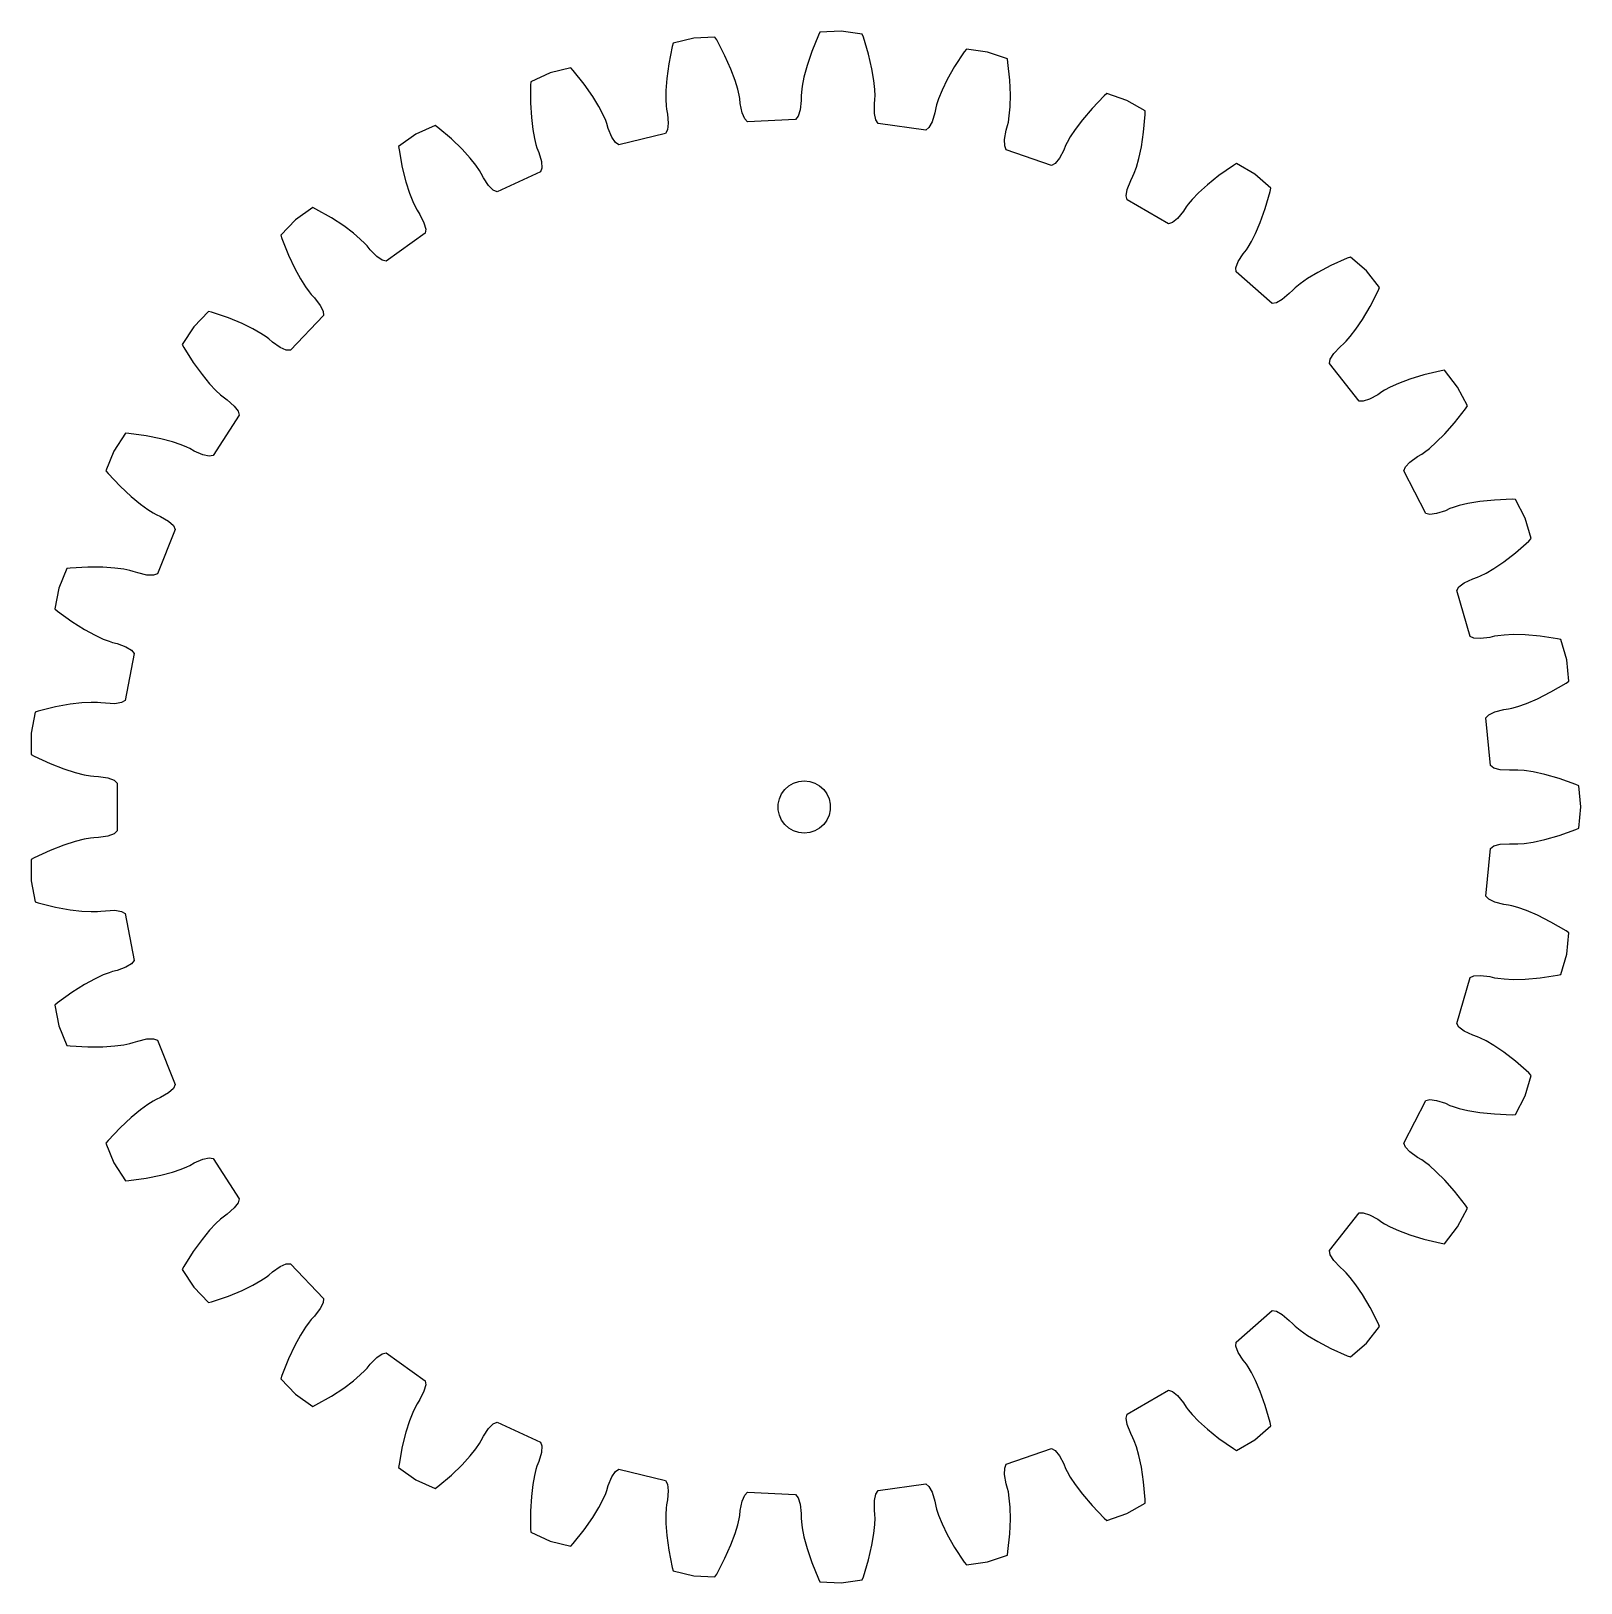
# Model space of a CAD drawing. Header units: metres. Extents: x -44.4 to 44.6, y -44.5 to 44.5.
import ezdxf

# ---------------------------------------------------------------- set-up
doc = ezdxf.new("R2010")
doc.units = ezdxf.units.M

msp = doc.modelspace()

# ---------------------------------------------------------------- linework, layer by layer
for p, q in [((-7.576, 43.633), (-7.776, 42.637)), ((-7.526, 43.823), (-7.576, 43.633)), ((-6.342, 44.11), (-7.526, 43.823)), ((-5.125, 44.168), (-6.342, 44.11)), ((-5.023, 44), (-5.125, 44.168)), ((-4.551, 43.1), (-5.023, 44)), ((0.818, 44.278), (0.434, 43.338)), ((0.904, 44.455), (0.818, 44.278)), ((2.12, 44.513), (0.904, 44.455)), ((3.326, 44.34), (2.12, 44.513)), ((3.395, 44.155), (3.326, 44.34)), ((3.688, 43.183), (3.395, 44.155)), ((-4.204, 42.323), (-4.551, 43.1)), ((0.434, 43.338), (0.162, 42.531)), ((3.882, 42.353), (3.688, 43.183)), ((9.183, 43.323), (8.627, 42.473)), ((9.301, 43.481), (9.183, 43.323)), ((10.506, 43.307), (9.301, 43.481)), ((11.657, 42.909), (10.506, 43.307)), ((11.69, 42.715), (11.657, 42.909)), ((-14.575, 42.112), (-15.683, 41.606)), ((-13.392, 42.4), (-14.575, 42.112)), ((-13.259, 42.254), (-13.392, 42.4)), ((-12.626, 41.46), (-13.259, 42.254)), ((-7.776, 42.637), (-7.89, 41.793)), ((-3.964, 41.678), (-4.204, 42.323)), ((-0.016, 41.867), (-0.118, 41.354)), ((0.162, 42.531), (-0.016, 41.867)), ((3.995, 41.676), (3.882, 42.353)), ((8.627, 42.473), (8.208, 41.731)), ((11.794, 41.704), (11.69, 42.715)), ((-15.697, 41.41), (-15.705, 40.395)), ((-15.683, 41.606), (-15.697, 41.41)), ((-12.138, 40.762), (-12.626, 41.46)), ((-7.939, 41.107), (-7.942, 40.584)), ((-7.89, 41.793), (-7.939, 41.107)), ((-3.813, 41.178), (-3.964, 41.678)), ((-3.731, 40.828), (-3.813, 41.178)), ((-0.166, 40.998), (-0.18, 40.804)), ((-0.118, 41.354), (-0.166, 40.998)), ((4.049, 41.155), (3.995, 41.676)), ((4.063, 40.796), (4.049, 41.155)), ((7.908, 41.113), (7.71, 40.629)), ((8.208, 41.731), (7.908, 41.113)), ((11.827, 40.853), (11.794, 41.704)), ((-15.705, 40.395), (-15.657, 39.544)), ((-11.78, 40.175), (-12.138, 40.762)), ((-11.537, 39.712), (-11.78, 40.175)), ((-7.942, 40.584), (-7.922, 40.226)), ((-7.922, 40.226), (-7.899, 40.032)), ((-3.699, 40.636), (-3.731, 40.828)), ((-3.67, 40.353), (-3.699, 40.636)), ((-3.564, 39.828), (-3.67, 40.353)), ((-0.182, 40.52), (-0.238, 39.987)), ((-0.18, 40.804), (-0.182, 40.52)), ((4.033, 40.319), (4.058, 40.602)), ((4.038, 39.783), (4.033, 40.319)), ((4.058, 40.602), (4.063, 40.796)), ((7.545, 40.1), (7.489, 39.822)), ((7.595, 40.289), (7.545, 40.1)), ((7.71, 40.629), (7.595, 40.289)), ((11.764, 39.645), (11.81, 40.166)), ((11.81, 40.166), (11.827, 40.853)), ((16.51, 40.072), (15.957, 39.424)), ((17.216, 40.802), (16.51, 40.072)), ((17.361, 40.935), (17.216, 40.802)), ((18.512, 40.536), (17.361, 40.935)), ((19.567, 39.927), (18.512, 40.536)), ((-15.657, 39.544), (-15.575, 38.862)), ((-11.391, 39.384), (-11.537, 39.712)), ((-11.323, 39.202), (-11.391, 39.384)), ((-11.241, 38.93), (-11.323, 39.202)), ((-7.899, 40.032), (-7.847, 39.753)), ((-7.847, 39.753), (-7.801, 39.219)), ((-7.801, 39.219), (-7.845, 38.843)), ((-3.416, 39.48), (-3.564, 39.828)), ((-3.25, 39.31), (-3.416, 39.48)), ((-0.502, 39.441), (-3.25, 39.31)), ((-0.352, 39.626), (-0.502, 39.441)), ((-0.238, 39.987), (-0.352, 39.626)), ((4.117, 39.413), (4.038, 39.783)), ((4.248, 39.215), (4.117, 39.413)), ((6.972, 38.823), (4.248, 39.215)), ((7.334, 39.309), (7.154, 38.976)), ((7.489, 39.822), (7.334, 39.309)), ((11.669, 39.1), (11.71, 39.29)), ((11.71, 39.29), (11.764, 39.645)), ((15.957, 39.424), (15.546, 38.873)), ((19.473, 38.719), (19.562, 39.731)), ((19.562, 39.731), (19.567, 39.927)), ((-22.282, 38.593), (-23.274, 37.887)), ((-21.174, 39.099), (-22.282, 38.593)), ((-21.016, 38.981), (-21.174, 39.099)), ((-20.244, 38.321), (-21.016, 38.981)), ((-19.633, 37.729), (-20.244, 38.321)), ((-15.575, 38.862), (-15.479, 38.347)), ((-15.479, 38.347), (-15.392, 37.999)), ((-11.037, 38.434), (-11.241, 38.93)), ((-10.826, 38.12), (-11.037, 38.434)), ((-7.957, 38.634), (-10.631, 37.985)), ((-7.845, 38.843), (-7.957, 38.634)), ((7.154, 38.976), (6.972, 38.823)), ((11.494, 38.3), (11.591, 38.827)), ((11.501, 37.921), (11.494, 38.3)), ((11.591, 38.827), (11.669, 39.1)), ((15.26, 38.435), (15.083, 38.123)), ((15.546, 38.873), (15.26, 38.435)), ((19.345, 37.877), (19.473, 38.719)), ((-23.274, 37.887), (-23.25, 37.691)), ((-23.25, 37.691), (-23.065, 36.692)), ((-19.17, 37.22), (-19.633, 37.729)), ((-15.392, 37.999), (-15.333, 37.814)), ((-15.333, 37.814), (-15.229, 37.549)), ((-15.229, 37.549), (-15.083, 37.034)), ((-10.631, 37.985), (-10.826, 38.12)), ((11.593, 37.702), (11.501, 37.921)), ((14.193, 36.802), (11.593, 37.702)), ((14.89, 37.685), (14.64, 37.211)), ((14.998, 37.948), (14.89, 37.685)), ((15.083, 38.123), (14.998, 37.948)), ((19.198, 37.205), (19.345, 37.877)), ((-23.065, 36.692), (-22.858, 35.867)), ((-18.844, 36.811), (-19.17, 37.22)), ((-18.638, 36.517), (-18.844, 36.811)), ((-18.537, 36.35), (-18.638, 36.517)), ((-15.054, 36.656), (-15.124, 36.43)), ((-15.083, 37.034), (-15.054, 36.656)), ((14.401, 36.918), (14.193, 36.802)), ((14.64, 37.211), (14.401, 36.918)), ((18.934, 36.364), (19.055, 36.702)), ((19.055, 36.702), (19.198, 37.205)), ((24.627, 36.807), (23.795, 36.224)), ((24.795, 36.909), (24.627, 36.807)), ((25.849, 36.3), (24.795, 36.909)), ((-22.858, 35.867), (-22.648, 35.212)), ((-18.405, 36.099), (-18.537, 36.35)), ((-18.111, 35.651), (-18.405, 36.099)), ((-17.845, 35.382), (-18.111, 35.651)), ((-15.124, 36.43), (-17.627, 35.287)), ((18.535, 35.432), (18.729, 35.932)), ((18.729, 35.932), (18.858, 36.185)), ((18.858, 36.185), (18.934, 36.364)), ((23.13, 35.692), (22.622, 35.229)), ((23.795, 36.224), (23.13, 35.692)), ((26.77, 35.503), (25.849, 36.3)), ((-22.648, 35.212), (-22.457, 34.725)), ((-22.457, 34.725), (-22.305, 34.4)), ((-17.627, 35.287), (-17.845, 35.382)), ((18.47, 35.059), (18.535, 35.432)), ((18.519, 34.827), (18.47, 35.059)), ((20.902, 33.451), (18.519, 34.827)), ((22.258, 34.853), (22.025, 34.58)), ((22.622, 35.229), (22.258, 34.853)), ((26.449, 34.334), (26.728, 35.311)), ((26.728, 35.311), (26.77, 35.503)), ((-28.191, 34.385), (-29.183, 33.679)), ((-28.014, 34.299), (-28.191, 34.385)), ((-27.13, 33.798), (-28.014, 34.299)), ((-22.305, 34.4), (-22.212, 34.229)), ((-22.212, 34.229), (-22.06, 33.989)), ((-22.06, 33.989), (-21.819, 33.51)), ((21.753, 34.186), (21.418, 33.768)), ((21.909, 34.424), (21.753, 34.186)), ((22.025, 34.58), (21.909, 34.424)), ((26.163, 33.531), (26.449, 34.334)), ((-29.183, 33.679), (-30.023, 32.797)), ((-26.418, 33.331), (-27.13, 33.798)), ((-25.868, 32.919), (-26.418, 33.331)), ((-21.819, 33.51), (-21.719, 33.145)), ((-21.719, 33.145), (-21.745, 32.909)), ((21.127, 33.525), (20.902, 33.451)), ((21.418, 33.768), (21.127, 33.525)), ((25.892, 32.9), (26.163, 33.531)), ((-30.023, 32.797), (-29.963, 32.61)), ((-29.963, 32.61), (-29.593, 31.664)), ((-25.47, 32.579), (-25.868, 32.919)), ((-25.212, 32.329), (-25.47, 32.579)), ((-25.082, 32.185), (-25.212, 32.329)), ((-24.904, 31.963), (-25.082, 32.185)), ((-21.745, 32.909), (-23.987, 31.313)), ((25.365, 31.963), (25.474, 32.124)), ((25.474, 32.124), (25.656, 32.433)), ((25.656, 32.433), (25.892, 32.9)), ((-29.593, 31.664), (-29.232, 30.893)), ((-24.531, 31.579), (-24.904, 31.963)), ((-24.218, 31.365), (-24.531, 31.579)), ((-23.987, 31.313), (-24.218, 31.365)), ((24.771, 30.93), (24.905, 31.284)), ((24.905, 31.284), (25.191, 31.738)), ((25.191, 31.738), (25.365, 31.963)), ((31.147, 31.481), (30.22, 31.066)), ((31.332, 31.55), (31.147, 31.481)), ((32.252, 30.752), (31.332, 31.55)), ((-29.232, 30.893), (-28.903, 30.289)), ((-28.903, 30.289), (-28.623, 29.847)), ((24.775, 30.693), (24.771, 30.93)), ((26.855, 28.891), (24.775, 30.693)), ((28.88, 30.311), (28.452, 30.011)), ((29.467, 30.669), (28.88, 30.311)), ((30.22, 31.066), (29.467, 30.669)), ((33.005, 29.795), (32.252, 30.752)), ((-28.623, 29.847), (-28.412, 29.557)), ((-28.412, 29.557), (-28.288, 29.407)), ((-28.288, 29.407), (-28.094, 29.2)), ((27.83, 29.451), (27.422, 29.104)), ((28.027, 29.655), (27.83, 29.451)), ((28.171, 29.786), (28.027, 29.655)), ((28.452, 30.011), (28.171, 29.786)), ((32.469, 28.708), (32.927, 29.614)), ((32.927, 29.614), (33.005, 29.795)), ((-28.094, 29.2), (-27.766, 28.775)), ((-27.766, 28.775), (-27.599, 28.436)), ((27.09, 28.921), (26.855, 28.891)), ((27.422, 29.104), (27.09, 28.921)), ((32.036, 27.974), (32.469, 28.708)), ((-34.189, 28.429), (-35.029, 27.547)), ((-33.999, 28.378), (-34.189, 28.429)), ((-33.036, 28.053), (-33.999, 28.378)), ((-32.249, 27.729), (-33.036, 28.053)), ((-31.63, 27.429), (-32.249, 27.729)), ((-27.581, 28.199), (-29.479, 26.208)), ((-27.599, 28.436), (-27.581, 28.199)), ((31.651, 27.405), (32.036, 27.974)), ((-35.029, 27.547), (-35.688, 26.523)), ((-31.175, 27.17), (-31.63, 27.429)), ((-30.875, 26.974), (-31.175, 27.17)), ((-30.719, 26.857), (-30.875, 26.974)), ((-30.503, 26.672), (-30.719, 26.857)), ((30.955, 26.585), (31.093, 26.722)), ((31.093, 26.722), (31.331, 26.991)), ((31.331, 26.991), (31.651, 27.405)), ((-35.688, 26.523), (-35.593, 26.35)), ((-35.593, 26.35), (-35.05, 25.492)), ((-30.064, 26.366), (-30.503, 26.672)), ((-29.717, 26.215), (-30.064, 26.366)), ((-29.479, 26.208), (-29.717, 26.215)), ((30.177, 25.683), (30.376, 26.006)), ((30.376, 26.006), (30.742, 26.397)), ((30.742, 26.397), (30.955, 26.585)), ((-35.05, 25.492), (-34.551, 24.802)), ((30.136, 25.449), (30.177, 25.683)), ((31.837, 23.287), (30.136, 25.449)), ((36.542, 25.017), (35.553, 24.785)), ((36.736, 25.05), (36.542, 25.017)), ((37.489, 24.093), (36.736, 25.05)), ((-34.551, 24.802), (-34.113, 24.272)), ((-34.113, 24.272), (-33.754, 23.891)), ((33.617, 24.084), (33.299, 23.917)), ((34.094, 24.298), (33.617, 24.084)), ((34.738, 24.538), (34.094, 24.298)), ((35.553, 24.785), (34.738, 24.538)), ((38.047, 23.01), (37.489, 24.093)), ((-33.754, 23.891), (-33.492, 23.646)), ((-33.492, 23.646), (-33.342, 23.522)), ((-33.342, 23.522), (-33.112, 23.355)), ((-33.112, 23.355), (-32.71, 23)), ((32.074, 23.272), (31.837, 23.287)), ((32.434, 23.388), (32.074, 23.272)), ((32.901, 23.652), (32.434, 23.388)), ((33.133, 23.815), (32.901, 23.652)), ((33.299, 23.917), (33.133, 23.815)), ((-32.419, 22.47), (-33.906, 20.155)), ((-32.71, 23), (-32.482, 22.699)), ((-32.482, 22.699), (-32.419, 22.47)), ((37.315, 22.044), (37.937, 22.847)), ((37.937, 22.847), (38.047, 23.01)), ((-38.951, 21.445), (-39.61, 20.42)), ((-38.755, 21.431), (-38.951, 21.445)), ((-37.748, 21.293), (-38.755, 21.431)), ((36.265, 20.92), (36.752, 21.406)), ((36.752, 21.406), (37.315, 22.044)), ((-36.914, 21.125), (-37.748, 21.293)), ((-36.25, 20.947), (-36.914, 21.125)), ((-35.754, 20.779), (-36.25, 20.947)), ((-35.422, 20.643), (-35.754, 20.779)), ((-35.247, 20.558), (-35.422, 20.643)), ((-35, 20.418), (-35.247, 20.558)), ((35.588, 20.355), (35.872, 20.574)), ((35.872, 20.574), (36.265, 20.92)), ((-39.61, 20.42), (-40.062, 19.289)), ((-34.51, 20.2), (-35, 20.418)), ((-34.141, 20.117), (-34.51, 20.2)), ((-33.906, 20.155), (-34.141, 20.117)), ((34.493, 19.508), (34.748, 19.787)), ((34.748, 19.787), (35.182, 20.102)), ((35.182, 20.102), (35.427, 20.246)), ((35.427, 20.246), (35.588, 20.355)), ((-40.062, 19.289), (-39.937, 19.138)), ((-39.937, 19.138), (-39.241, 18.398)), ((34.408, 19.286), (34.493, 19.508)), ((35.669, 16.841), (34.408, 19.286)), ((-39.241, 18.398), (-38.62, 17.815)), ((-38.62, 17.815), (-38.09, 17.378)), ((-38.09, 17.378), (-37.666, 17.071)), ((-37.666, 17.071), (-37.362, 16.88)), ((36.782, 16.998), (36.274, 16.828)), ((37.042, 17.114), (36.782, 16.998)), ((37.224, 17.183), (37.042, 17.114)), ((37.567, 17.287), (37.224, 17.183)), ((38.077, 17.406), (37.567, 17.287)), ((38.754, 17.521), (38.077, 17.406)), ((39.602, 17.609), (38.754, 17.521)), ((40.617, 17.65), (39.602, 17.609)), ((40.813, 17.645), (40.617, 17.65)), ((41.371, 16.563), (40.813, 17.645)), ((-37.362, 16.88), (-37.191, 16.787)), ((-37.191, 16.787), (-36.934, 16.667)), ((-36.934, 16.667), (-36.472, 16.394)), ((-36.472, 16.394), (-36.191, 16.141)), ((-36.191, 16.141), (-36.085, 15.928)), ((35.899, 16.781), (35.669, 16.841)), ((36.274, 16.828), (35.899, 16.781)), ((41.714, 15.394), (41.371, 16.563)), ((-36.085, 15.928), (-37.108, 13.374)), ((40.812, 14.584), (41.575, 15.255)), ((41.575, 15.255), (41.714, 15.394)), ((40.139, 14.063), (40.812, 14.584)), ((-42.306, 13.686), (-42.758, 12.555)), ((-42.11, 13.709), (-42.306, 13.686)), ((-41.096, 13.765), (-42.11, 13.709)), ((-40.244, 13.757), (-41.096, 13.765)), ((-39.559, 13.708), (-40.244, 13.757)), ((-39.04, 13.637), (-39.559, 13.708)), ((-38.689, 13.566), (-39.04, 13.637)), ((-38.501, 13.516), (-38.689, 13.566)), ((-38.231, 13.425), (-38.501, 13.516)), ((-37.709, 13.303), (-38.231, 13.425)), ((-37.108, 13.374), (-37.331, 13.293)), ((38.798, 13.252), (39.118, 13.414)), ((39.118, 13.414), (39.569, 13.678)), ((39.569, 13.678), (40.139, 14.063)), ((-42.758, 12.555), (-42.989, 11.359)), ((-37.331, 13.293), (-37.709, 13.303)), ((37.436, 12.426), (37.561, 12.628)), ((37.561, 12.628), (37.865, 12.853)), ((37.865, 12.853), (38.351, 13.08)), ((38.351, 13.08), (38.619, 13.175)), ((38.619, 13.175), (38.798, 13.252)), ((38.211, 9.786), (37.436, 12.426)), ((-42.989, 11.359), (-42.837, 11.234)), ((-42.837, 11.234), (-42.014, 10.639)), ((-42.014, 10.639), (-41.294, 10.184)), ((-41.294, 10.184), (-40.69, 9.855)), ((-40.69, 9.855), (-40.216, 9.634)), ((39.611, 9.795), (39.334, 9.73)), ((39.803, 9.827), (39.611, 9.795)), ((40.16, 9.865), (39.803, 9.827)), ((40.683, 9.886), (40.16, 9.865)), ((41.37, 9.87), (40.683, 9.886)), ((42.218, 9.796), (41.37, 9.87)), ((43.223, 9.644), (42.218, 9.796)), ((-40.216, 9.634), (-39.882, 9.504)), ((-39.882, 9.504), (-39.696, 9.445)), ((-39.696, 9.445), (-39.42, 9.376)), ((-39.42, 9.376), (-38.916, 9.196)), ((-38.916, 9.196), (-38.592, 9)), ((-38.592, 9), (-38.448, 8.811)), ((38.426, 9.684), (38.211, 9.786)), ((38.803, 9.659), (38.426, 9.684)), ((39.334, 9.73), (38.803, 9.659)), ((43.415, 9.602), (43.223, 9.644)), ((43.758, 8.434), (43.415, 9.602)), ((-38.448, 8.811), (-38.968, 6.11)), ((43.874, 7.221), (43.758, 8.434)), ((43.711, 7.111), (43.874, 7.221)), ((42.075, 6.213), (42.835, 6.597)), ((42.835, 6.597), (43.711, 7.111)), ((-44.131, 5.432), (-44.362, 4.236)), ((-43.944, 5.492), (-44.131, 5.432)), ((-42.958, 5.738), (-43.944, 5.492)), ((-42.121, 5.892), (-42.958, 5.738)), ((-41.438, 5.974), (-42.121, 5.892)), ((-40.916, 6.002), (-41.438, 5.974)), ((-40.557, 5.999), (-40.916, 6.002)), ((-40.363, 5.985), (-40.557, 5.999)), ((-40.081, 5.947), (-40.363, 5.985)), ((-39.546, 5.926), (-40.081, 5.947)), ((-39.172, 5.988), (-39.546, 5.926)), ((-38.968, 6.11), (-39.172, 5.988)), ((39.272, 5.291), (39.613, 5.455)), ((39.613, 5.455), (40.133, 5.586)), ((40.133, 5.586), (40.414, 5.629)), ((40.414, 5.629), (40.604, 5.67)), ((40.604, 5.67), (40.95, 5.768)), ((40.95, 5.768), (41.443, 5.943)), ((41.443, 5.943), (42.075, 6.213)), ((39.111, 5.117), (39.272, 5.291)), ((39.373, 2.378), (39.111, 5.117)), ((-44.362, 4.236), (-44.362, 3.018)), ((-44.362, 3.018), (-44.189, 2.924)), ((-44.189, 2.924), (-43.268, 2.495)), ((-43.268, 2.495), (-42.475, 2.185)), ((-42.475, 2.185), (-41.82, 1.976)), ((-41.82, 1.976), (-41.312, 1.849)), ((-41.312, 1.849), (-40.959, 1.785)), ((-40.959, 1.785), (-40.766, 1.762)), ((39.564, 2.237), (39.373, 2.378)), ((39.93, 2.141), (39.564, 2.237)), ((40.465, 2.11), (39.93, 2.141)), ((40.749, 2.122), (40.465, 2.11)), ((40.944, 2.117), (40.749, 2.122)), ((41.301, 2.086), (40.944, 2.117)), ((41.818, 2.008), (41.301, 2.086)), ((42.49, 1.862), (41.818, 2.008)), ((43.309, 1.629), (42.49, 1.862)), ((-40.766, 1.762), (-40.482, 1.746)), ((-40.482, 1.746), (-39.953, 1.665)), ((-39.953, 1.665), (-39.597, 1.534)), ((-39.597, 1.534), (-39.42, 1.376)), ((-39.42, 1.376), (-39.42, -1.376)), ((-1.299, 0.75), (-1.115, 1.004)), ((-1.115, 1.004), (-0.882, 1.214)), ((-0.882, 1.214), (-0.61, 1.37)), ((-0.61, 1.37), (-0.312, 1.467)), ((-0.312, 1.467), (0, 1.5)), ((0, 1.5), (0.312, 1.467)), ((0.312, 1.467), (0.61, 1.37)), ((0.61, 1.37), (0.882, 1.214)), ((0.882, 1.214), (1.115, 1.004)), ((1.115, 1.004), (1.299, 0.75)), ((44.267, 1.29), (43.309, 1.629)), ((44.448, 1.212), (44.267, 1.29)), ((44.563, 0), (44.448, 1.212)), ((-1.492, 0.157), (-1.427, 0.464)), ((-1.492, -0.157), (-1.492, 0.157)), ((-1.427, 0.464), (-1.299, 0.75)), ((1.299, 0.75), (1.427, 0.464)), ((1.427, 0.464), (1.492, 0.157)), ((1.492, 0.157), (1.492, -0.157)), ((44.448, -1.212), (44.563, 0)), ((-1.427, -0.464), (-1.492, -0.157)), ((-1.299, -0.75), (-1.427, -0.464)), ((-1.115, -1.004), (-1.299, -0.75)), ((1.299, -0.75), (1.115, -1.004)), ((1.427, -0.464), (1.299, -0.75)), ((1.492, -0.157), (1.427, -0.464)), ((-40.766, -1.762), (-40.959, -1.785)), ((-40.482, -1.746), (-40.766, -1.762)), ((-39.953, -1.665), (-40.482, -1.746)), ((-39.597, -1.534), (-39.953, -1.665)), ((-39.42, -1.376), (-39.597, -1.534)), ((-0.882, -1.214), (-1.115, -1.004)), ((-0.61, -1.37), (-0.882, -1.214)), ((-0.312, -1.467), (-0.61, -1.37)), ((0, -1.5), (-0.312, -1.467)), ((0.312, -1.467), (0, -1.5)), ((0.61, -1.37), (0.312, -1.467)), ((0.882, -1.214), (0.61, -1.37)), ((1.115, -1.004), (0.882, -1.214)), ((42.49, -1.862), (43.309, -1.629)), ((43.309, -1.629), (44.267, -1.29)), ((44.267, -1.29), (44.448, -1.212)), ((-43.268, -2.495), (-44.189, -2.924)), ((-42.475, -2.185), (-43.268, -2.495)), ((-41.82, -1.976), (-42.475, -2.185)), ((-41.312, -1.849), (-41.82, -1.976)), ((-40.959, -1.785), (-41.312, -1.849)), ((39.111, -5.117), (39.373, -2.378)), ((39.373, -2.378), (39.564, -2.237)), ((39.564, -2.237), (39.93, -2.141)), ((39.93, -2.141), (40.465, -2.11)), ((40.465, -2.11), (40.749, -2.122)), ((40.749, -2.122), (40.944, -2.117)), ((40.944, -2.117), (41.301, -2.086)), ((41.301, -2.086), (41.818, -2.008)), ((41.818, -2.008), (42.49, -1.862)), ((-44.189, -2.924), (-44.362, -3.018)), ((-44.362, -3.018), (-44.362, -4.236)), ((-44.362, -4.236), (-44.131, -5.432)), ((39.272, -5.291), (39.111, -5.117)), ((39.613, -5.455), (39.272, -5.291)), ((-44.131, -5.432), (-43.944, -5.492)), ((-43.944, -5.492), (-42.958, -5.738)), ((-42.958, -5.738), (-42.121, -5.892)), ((-42.121, -5.892), (-41.438, -5.974)), ((-41.438, -5.974), (-40.916, -6.002)), ((-40.916, -6.002), (-40.557, -5.999)), ((-40.557, -5.999), (-40.363, -5.985)), ((-40.363, -5.985), (-40.081, -5.947)), ((-40.081, -5.947), (-39.546, -5.926)), ((-39.546, -5.926), (-39.172, -5.988)), ((-39.172, -5.988), (-38.968, -6.11)), ((-38.968, -6.11), (-38.448, -8.811)), ((40.133, -5.586), (39.613, -5.455)), ((40.414, -5.629), (40.133, -5.586)), ((40.604, -5.67), (40.414, -5.629)), ((40.95, -5.768), (40.604, -5.67)), ((41.443, -5.943), (40.95, -5.768)), ((42.075, -6.213), (41.443, -5.943)), ((42.835, -6.597), (42.075, -6.213)), ((43.711, -7.111), (42.835, -6.597)), ((43.874, -7.221), (43.711, -7.111)), ((43.758, -8.434), (43.874, -7.221)), ((-38.448, -8.811), (-38.592, -9)), ((43.415, -9.602), (43.758, -8.434)), ((-40.216, -9.634), (-40.69, -9.855)), ((-39.882, -9.504), (-40.216, -9.634)), ((-39.696, -9.445), (-39.882, -9.504)), ((-39.42, -9.376), (-39.696, -9.445)), ((-38.916, -9.196), (-39.42, -9.376)), ((-38.592, -9), (-38.916, -9.196)), ((37.436, -12.426), (38.211, -9.786)), ((38.211, -9.786), (38.426, -9.684)), ((38.426, -9.684), (38.803, -9.659)), ((38.803, -9.659), (39.334, -9.73)), ((39.334, -9.73), (39.611, -9.795)), ((42.218, -9.796), (43.223, -9.644)), ((43.223, -9.644), (43.415, -9.602)), ((-42.014, -10.639), (-42.837, -11.234)), ((-41.294, -10.184), (-42.014, -10.639)), ((-40.69, -9.855), (-41.294, -10.184)), ((39.611, -9.795), (39.803, -9.827)), ((39.803, -9.827), (40.16, -9.865)), ((40.16, -9.865), (40.683, -9.886)), ((40.683, -9.886), (41.37, -9.87)), ((41.37, -9.87), (42.218, -9.796)), ((-42.837, -11.234), (-42.989, -11.359)), ((-42.989, -11.359), (-42.758, -12.555)), ((37.561, -12.628), (37.436, -12.426)), ((-42.758, -12.555), (-42.306, -13.686)), ((-38.231, -13.425), (-37.709, -13.303)), ((-37.709, -13.303), (-37.331, -13.293)), ((-37.331, -13.293), (-37.108, -13.374)), ((37.865, -12.853), (37.561, -12.628)), ((38.351, -13.08), (37.865, -12.853)), ((38.619, -13.175), (38.351, -13.08)), ((38.798, -13.252), (38.619, -13.175)), ((39.118, -13.414), (38.798, -13.252)), ((-42.306, -13.686), (-42.11, -13.709)), ((-42.11, -13.709), (-41.096, -13.765)), ((-41.096, -13.765), (-40.244, -13.757)), ((-40.244, -13.757), (-39.559, -13.708)), ((-39.559, -13.708), (-39.04, -13.637)), ((-39.04, -13.637), (-38.689, -13.566)), ((-38.689, -13.566), (-38.501, -13.516)), ((-38.501, -13.516), (-38.231, -13.425)), ((-37.108, -13.374), (-36.085, -15.928)), ((39.569, -13.678), (39.118, -13.414)), ((40.139, -14.063), (39.569, -13.678)), ((40.812, -14.584), (40.139, -14.063)), ((41.575, -15.255), (40.812, -14.584)), ((-36.085, -15.928), (-36.191, -16.141)), ((41.371, -16.563), (41.714, -15.394)), ((41.714, -15.394), (41.575, -15.255)), ((-37.362, -16.88), (-37.666, -17.071)), ((-37.191, -16.787), (-37.362, -16.88)), ((-36.934, -16.667), (-37.191, -16.787)), ((-36.472, -16.394), (-36.934, -16.667)), ((-36.191, -16.141), (-36.472, -16.394)), ((34.408, -19.286), (35.669, -16.841)), ((35.669, -16.841), (35.899, -16.781)), ((35.899, -16.781), (36.274, -16.828)), ((36.274, -16.828), (36.782, -16.998)), ((40.813, -17.645), (41.371, -16.563)), ((-38.09, -17.378), (-38.62, -17.815)), ((-37.666, -17.071), (-38.09, -17.378)), ((36.782, -16.998), (37.042, -17.114)), ((37.042, -17.114), (37.224, -17.183)), ((37.224, -17.183), (37.567, -17.287)), ((37.567, -17.287), (38.077, -17.406)), ((38.077, -17.406), (38.754, -17.521)), ((38.754, -17.521), (39.602, -17.609)), ((39.602, -17.609), (40.617, -17.65)), ((40.617, -17.65), (40.813, -17.645)), ((-39.241, -18.398), (-39.937, -19.138)), ((-38.62, -17.815), (-39.241, -18.398)), ((-39.937, -19.138), (-40.062, -19.289)), ((-40.062, -19.289), (-39.61, -20.42)), ((34.493, -19.508), (34.408, -19.286)), ((34.748, -19.787), (34.493, -19.508)), ((-39.61, -20.42), (-38.951, -21.445)), ((-35.247, -20.558), (-35, -20.418)), ((-35, -20.418), (-34.51, -20.2)), ((-34.51, -20.2), (-34.141, -20.117)), ((-34.141, -20.117), (-33.906, -20.155)), ((-33.906, -20.155), (-32.419, -22.47)), ((35.182, -20.102), (34.748, -19.787)), ((35.427, -20.246), (35.182, -20.102)), ((35.588, -20.355), (35.427, -20.246)), ((35.872, -20.574), (35.588, -20.355)), ((-38.755, -21.431), (-37.748, -21.293)), ((-37.748, -21.293), (-36.914, -21.125)), ((-36.914, -21.125), (-36.25, -20.947)), ((-36.25, -20.947), (-35.754, -20.779)), ((-35.754, -20.779), (-35.422, -20.643)), ((-35.422, -20.643), (-35.247, -20.558)), ((36.265, -20.92), (35.872, -20.574)), ((36.752, -21.406), (36.265, -20.92)), ((-38.951, -21.445), (-38.755, -21.431)), ((37.315, -22.044), (36.752, -21.406)), ((37.937, -22.847), (37.315, -22.044)), ((-32.71, -23), (-33.112, -23.355)), ((-32.482, -22.699), (-32.71, -23)), ((-32.419, -22.47), (-32.482, -22.699)), ((37.489, -24.093), (38.047, -23.01)), ((38.047, -23.01), (37.937, -22.847)), ((-33.754, -23.891), (-34.113, -24.272)), ((-33.492, -23.646), (-33.754, -23.891)), ((-33.342, -23.522), (-33.492, -23.646)), ((-33.112, -23.355), (-33.342, -23.522)), ((30.136, -25.449), (31.837, -23.287)), ((31.837, -23.287), (32.074, -23.272)), ((32.074, -23.272), (32.434, -23.388)), ((32.434, -23.388), (32.901, -23.652)), ((32.901, -23.652), (33.133, -23.815)), ((33.133, -23.815), (33.299, -23.917)), ((33.299, -23.917), (33.617, -24.084)), ((-34.551, -24.802), (-35.05, -25.492)), ((-34.113, -24.272), (-34.551, -24.802)), ((33.617, -24.084), (34.094, -24.298)), ((34.094, -24.298), (34.738, -24.538)), ((34.738, -24.538), (35.553, -24.785)), ((35.553, -24.785), (36.542, -25.017)), ((36.736, -25.05), (37.489, -24.093)), ((-35.05, -25.492), (-35.593, -26.35)), ((30.177, -25.683), (30.136, -25.449)), ((30.376, -26.006), (30.177, -25.683)), ((36.542, -25.017), (36.736, -25.05)), ((-35.593, -26.35), (-35.688, -26.523)), ((-35.688, -26.523), (-35.029, -27.547)), ((-30.719, -26.857), (-30.503, -26.672)), ((-30.503, -26.672), (-30.064, -26.366)), ((-30.064, -26.366), (-29.717, -26.215)), ((-29.717, -26.215), (-29.479, -26.208)), ((-29.479, -26.208), (-27.581, -28.199)), ((30.742, -26.397), (30.376, -26.006)), ((30.955, -26.585), (30.742, -26.397)), ((31.093, -26.722), (30.955, -26.585)), ((-35.029, -27.547), (-34.189, -28.429)), ((-32.249, -27.729), (-31.63, -27.429)), ((-31.63, -27.429), (-31.175, -27.17)), ((-31.175, -27.17), (-30.875, -26.974)), ((-30.875, -26.974), (-30.719, -26.857)), ((31.331, -26.991), (31.093, -26.722)), ((31.651, -27.405), (31.331, -26.991)), ((32.036, -27.974), (31.651, -27.405)), ((-34.189, -28.429), (-33.999, -28.378)), ((-33.999, -28.378), (-33.036, -28.053)), ((-33.036, -28.053), (-32.249, -27.729)), ((-27.599, -28.436), (-27.766, -28.775)), ((-27.581, -28.199), (-27.599, -28.436)), ((32.469, -28.708), (32.036, -27.974)), ((-28.094, -29.2), (-28.288, -29.407)), ((-27.766, -28.775), (-28.094, -29.2)), ((24.775, -30.693), (26.855, -28.891)), ((26.855, -28.891), (27.09, -28.921)), ((27.09, -28.921), (27.422, -29.104)), ((27.422, -29.104), (27.83, -29.451)), ((32.927, -29.614), (32.469, -28.708)), ((-28.623, -29.847), (-28.903, -30.289)), ((-28.412, -29.557), (-28.623, -29.847)), ((-28.288, -29.407), (-28.412, -29.557)), ((27.83, -29.451), (28.027, -29.655)), ((28.027, -29.655), (28.171, -29.786)), ((28.171, -29.786), (28.452, -30.011)), ((28.452, -30.011), (28.88, -30.311)), ((32.252, -30.752), (33.005, -29.795)), ((33.005, -29.795), (32.927, -29.614)), ((-29.232, -30.893), (-29.593, -31.664)), ((-28.903, -30.289), (-29.232, -30.893)), ((24.771, -30.93), (24.775, -30.693)), ((24.905, -31.284), (24.771, -30.93)), ((28.88, -30.311), (29.467, -30.669)), ((29.467, -30.669), (30.22, -31.066)), ((30.22, -31.066), (31.147, -31.481)), ((31.332, -31.55), (32.252, -30.752)), ((-29.593, -31.664), (-29.963, -32.61)), ((-25.082, -32.185), (-24.904, -31.963)), ((-24.904, -31.963), (-24.531, -31.579)), ((-24.531, -31.579), (-24.218, -31.365)), ((-24.218, -31.365), (-23.987, -31.313)), ((-23.987, -31.313), (-21.745, -32.909)), ((25.191, -31.738), (24.905, -31.284)), ((25.365, -31.963), (25.191, -31.738)), ((25.474, -32.124), (25.365, -31.963)), ((31.147, -31.481), (31.332, -31.55)), ((-29.963, -32.61), (-30.023, -32.797)), ((-30.023, -32.797), (-29.183, -33.679)), ((-26.418, -33.331), (-25.868, -32.919)), ((-25.868, -32.919), (-25.47, -32.579)), ((-25.47, -32.579), (-25.212, -32.329)), ((-25.212, -32.329), (-25.082, -32.185)), ((-21.745, -32.909), (-21.719, -33.145)), ((25.656, -32.433), (25.474, -32.124)), ((25.892, -32.9), (25.656, -32.433)), ((26.163, -33.531), (25.892, -32.9)), ((-29.183, -33.679), (-28.191, -34.385)), ((-28.014, -34.299), (-27.13, -33.798)), ((-27.13, -33.798), (-26.418, -33.331)), ((-21.819, -33.51), (-22.06, -33.989)), ((-21.719, -33.145), (-21.819, -33.51)), ((18.519, -34.827), (20.902, -33.451)), ((20.902, -33.451), (21.127, -33.525)), ((21.127, -33.525), (21.418, -33.768)), ((21.418, -33.768), (21.753, -34.186)), ((26.449, -34.334), (26.163, -33.531)), ((-28.191, -34.385), (-28.014, -34.299)), ((-22.305, -34.4), (-22.457, -34.725)), ((-22.212, -34.229), (-22.305, -34.4)), ((-22.06, -33.989), (-22.212, -34.229)), ((21.753, -34.186), (21.909, -34.424)), ((21.909, -34.424), (22.025, -34.58)), ((22.025, -34.58), (22.258, -34.853)), ((26.728, -35.311), (26.449, -34.334)), ((-22.648, -35.212), (-22.858, -35.867)), ((-22.457, -34.725), (-22.648, -35.212)), ((-18.111, -35.651), (-17.845, -35.382)), ((-17.845, -35.382), (-17.627, -35.287)), ((-17.627, -35.287), (-15.124, -36.43)), ((18.47, -35.059), (18.519, -34.827)), ((18.535, -35.432), (18.47, -35.059)), ((18.729, -35.932), (18.535, -35.432)), ((22.258, -34.853), (22.622, -35.229)), ((22.622, -35.229), (23.13, -35.692)), ((25.849, -36.3), (26.77, -35.503)), ((26.77, -35.503), (26.728, -35.311)), ((-22.858, -35.867), (-23.065, -36.692)), ((-18.638, -36.517), (-18.537, -36.35)), ((-18.537, -36.35), (-18.405, -36.099)), ((-18.405, -36.099), (-18.111, -35.651)), ((-15.124, -36.43), (-15.054, -36.656)), ((18.858, -36.185), (18.729, -35.932)), ((18.934, -36.364), (18.858, -36.185)), ((19.055, -36.702), (18.934, -36.364)), ((23.13, -35.692), (23.795, -36.224)), ((23.795, -36.224), (24.627, -36.807)), ((24.795, -36.909), (25.849, -36.3)), ((-23.065, -36.692), (-23.25, -37.691)), ((-19.633, -37.729), (-19.17, -37.22)), ((-19.17, -37.22), (-18.844, -36.811)), ((-18.844, -36.811), (-18.638, -36.517)), ((-15.083, -37.034), (-15.229, -37.549)), ((-15.054, -36.656), (-15.083, -37.034)), ((11.593, -37.702), (14.193, -36.802)), ((14.193, -36.802), (14.401, -36.918)), ((14.401, -36.918), (14.64, -37.211)), ((14.64, -37.211), (14.89, -37.685)), ((19.198, -37.205), (19.055, -36.702)), ((19.345, -37.877), (19.198, -37.205)), ((24.627, -36.807), (24.795, -36.909)), ((-23.25, -37.691), (-23.274, -37.887)), ((-23.274, -37.887), (-22.282, -38.593)), ((-20.244, -38.321), (-19.633, -37.729)), ((-15.392, -37.999), (-15.479, -38.347)), ((-15.333, -37.814), (-15.392, -37.999)), ((-15.229, -37.549), (-15.333, -37.814)), ((-11.037, -38.434), (-10.826, -38.12)), ((-10.826, -38.12), (-10.631, -37.985)), ((-10.631, -37.985), (-7.957, -38.634)), ((11.494, -38.3), (11.501, -37.921)), ((11.501, -37.921), (11.593, -37.702)), ((14.89, -37.685), (14.998, -37.948)), ((14.998, -37.948), (15.083, -38.123)), ((15.083, -38.123), (15.26, -38.435)), ((19.473, -38.719), (19.345, -37.877)), ((-22.282, -38.593), (-21.174, -39.099)), ((-21.174, -39.099), (-21.016, -38.981)), ((-21.016, -38.981), (-20.244, -38.321)), ((-15.575, -38.862), (-15.657, -39.544)), ((-15.479, -38.347), (-15.575, -38.862)), ((-11.323, -39.202), (-11.241, -38.93)), ((-11.241, -38.93), (-11.037, -38.434)), ((-7.957, -38.634), (-7.845, -38.843)), ((-7.845, -38.843), (-7.801, -39.219)), ((4.248, -39.215), (6.972, -38.823)), ((6.972, -38.823), (7.154, -38.976)), ((7.154, -38.976), (7.334, -39.309)), ((11.591, -38.827), (11.494, -38.3)), ((11.669, -39.1), (11.591, -38.827)), ((11.71, -39.29), (11.669, -39.1)), ((15.26, -38.435), (15.546, -38.873)), ((15.546, -38.873), (15.957, -39.424)), ((19.562, -39.731), (19.473, -38.719)), ((-15.657, -39.544), (-15.705, -40.395)), ((-11.78, -40.175), (-11.537, -39.712)), ((-11.537, -39.712), (-11.391, -39.384)), ((-11.391, -39.384), (-11.323, -39.202)), ((-7.899, -40.032), (-7.922, -40.226)), ((-7.847, -39.753), (-7.899, -40.032)), ((-7.801, -39.219), (-7.847, -39.753)), ((-3.67, -40.353), (-3.564, -39.828)), ((-3.564, -39.828), (-3.416, -39.48)), ((-3.416, -39.48), (-3.25, -39.31)), ((-3.25, -39.31), (-0.502, -39.441)), ((-0.502, -39.441), (-0.352, -39.626)), ((-0.352, -39.626), (-0.238, -39.987)), ((-0.238, -39.987), (-0.182, -40.52)), ((4.033, -40.319), (4.038, -39.783)), ((4.038, -39.783), (4.117, -39.413)), ((4.117, -39.413), (4.248, -39.215)), ((7.334, -39.309), (7.489, -39.822)), ((7.489, -39.822), (7.545, -40.1)), ((11.764, -39.645), (11.71, -39.29)), ((11.81, -40.166), (11.764, -39.645)), ((15.957, -39.424), (16.51, -40.072)), ((18.512, -40.536), (19.567, -39.927)), ((19.567, -39.927), (19.562, -39.731)), ((-15.705, -40.395), (-15.697, -41.41)), ((-12.626, -41.46), (-12.138, -40.762)), ((-12.138, -40.762), (-11.78, -40.175)), ((-7.922, -40.226), (-7.942, -40.584)), ((-7.942, -40.584), (-7.939, -41.107)), ((-3.813, -41.178), (-3.731, -40.828)), ((-3.731, -40.828), (-3.699, -40.636)), ((-3.699, -40.636), (-3.67, -40.353)), ((-0.182, -40.52), (-0.18, -40.804)), ((-0.18, -40.804), (-0.166, -40.998)), ((4.058, -40.602), (4.033, -40.319)), ((4.049, -41.155), (4.063, -40.796)), ((4.063, -40.796), (4.058, -40.602)), ((7.545, -40.1), (7.595, -40.289)), ((7.595, -40.289), (7.71, -40.629)), ((7.71, -40.629), (7.908, -41.113)), ((11.794, -41.704), (11.827, -40.853)), ((11.827, -40.853), (11.81, -40.166)), ((16.51, -40.072), (17.216, -40.802)), ((17.216, -40.802), (17.361, -40.935)), ((17.361, -40.935), (18.512, -40.536)), ((-15.697, -41.41), (-15.683, -41.606)), ((-15.683, -41.606), (-14.575, -42.112)), ((-13.259, -42.254), (-12.626, -41.46)), ((-7.939, -41.107), (-7.89, -41.793)), ((-7.89, -41.793), (-7.776, -42.637)), ((-4.204, -42.323), (-3.964, -41.678)), ((-3.964, -41.678), (-3.813, -41.178)), ((-0.166, -40.998), (-0.118, -41.354)), ((-0.118, -41.354), (-0.016, -41.867)), ((3.882, -42.353), (3.995, -41.676)), ((3.995, -41.676), (4.049, -41.155)), ((7.908, -41.113), (8.208, -41.731)), ((8.208, -41.731), (8.627, -42.473)), ((11.69, -42.715), (11.794, -41.704)), ((-14.575, -42.112), (-13.392, -42.4)), ((-13.392, -42.4), (-13.259, -42.254)), ((-7.776, -42.637), (-7.576, -43.633)), ((-4.551, -43.1), (-4.204, -42.323)), ((-0.016, -41.867), (0.162, -42.531)), ((0.162, -42.531), (0.434, -43.338)), ((3.688, -43.183), (3.882, -42.353)), ((8.627, -42.473), (9.183, -43.323)), ((11.657, -42.909), (11.69, -42.715)), ((-5.023, -44), (-4.551, -43.1)), ((0.434, -43.338), (0.818, -44.278)), ((3.395, -44.155), (3.688, -43.183)), ((9.183, -43.323), (9.301, -43.481)), ((9.301, -43.481), (10.506, -43.307)), ((10.506, -43.307), (11.657, -42.909)), ((-7.576, -43.633), (-7.526, -43.823)), ((-7.526, -43.823), (-6.342, -44.11)), ((-6.342, -44.11), (-5.125, -44.168)), ((-5.125, -44.168), (-5.023, -44)), ((0.818, -44.278), (0.904, -44.455)), ((0.904, -44.455), (2.12, -44.513)), ((2.12, -44.513), (3.326, -44.34)), ((3.326, -44.34), (3.395, -44.155))]:
    msp.add_line(p, q)

doc.saveas('drawing.dxf')
